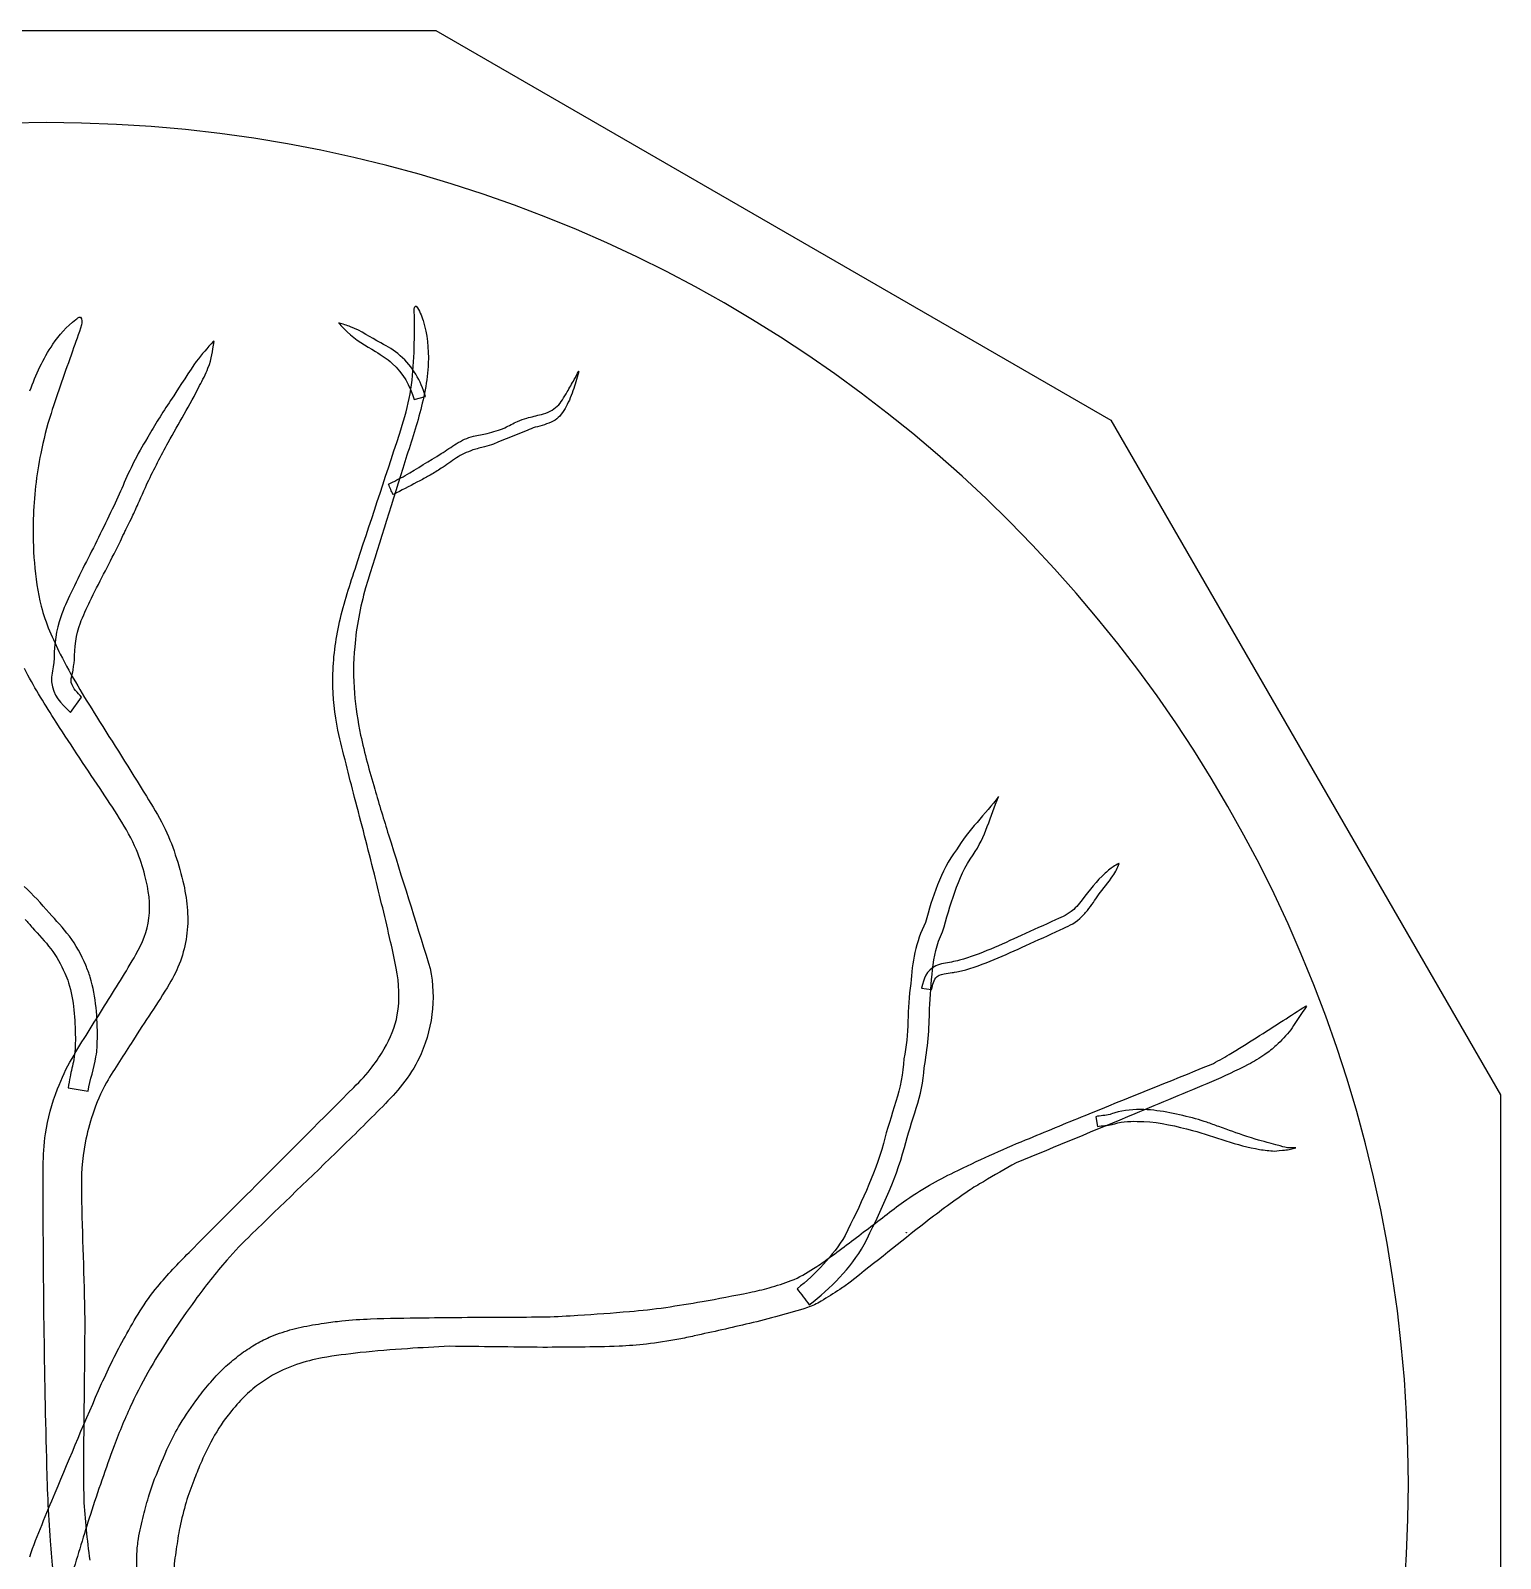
# Model space of a CAD drawing. Extents: x 5.1 to 86.3, y 5.1 to 86.3.
# Drawn here: x 45.26 to 86.27, y 43.63 to 86.27 of the extents above; entities that cross this region are included whole.
import ezdxf

# ---------------------------------------------------------------- set-up
doc = ezdxf.new("R2010")
doc.units = 0
doc.layers.add('View004', color=7, linetype='CONTINUOUS')

msp = doc.modelspace()

# ---------------------------------------------------------------- linework, layer by layer
at = {"layer": 'View004', "color": 7}
for p, q in [((34.831293, 86.270189), (56.571293, 86.270189)), ((56.571293, 86.270189), (75.399291, 75.39919)), ((75.399291, 75.39919), (86.270293, 56.571188)), ((86.270293, 56.571188), (86.270293, 34.830789))]:
    msp.add_line(p, q, dxfattribs=at)
at = {"layer": 'View004', "color": 1}
for p, q in [((56.025087, 78.575686), (56.025126, 78.575687)), ((46.655752, 78.274359), (46.655752, 78.274359)), ((53.865015, 78.111188), (53.860303, 78.103611)), ((53.860303, 78.103611), (53.860303, 78.103611)), ((50.382198, 77.593452), (50.36848, 77.599912)), ((50.36848, 77.599912), (50.36848, 77.599912)), ((60.54505, 76.721703), (60.545048, 76.721702)), ((55.965559, 75.974937), (56.277614, 76.057277)), ((56.277614, 76.057277), (56.277587, 76.057275)), ((46.374988, 67.242467), (46.68541, 67.666119)), ((46.68541, 67.666119), (46.685419, 67.666119)), ((75.63072, 63.022213), (75.62388, 63.027989)), ((75.62388, 63.027989), (75.62388, 63.027989)), ((70.12231, 59.543021), (70.400207, 59.509756)), ((70.400207, 59.509756), (70.400213, 59.509748)), ((80.839422, 59.044282), (80.852781, 59.047246)), ((80.852781, 59.047246), (80.858718, 59.045766)), ((46.30988, 56.765171), (46.87278, 56.668133)), ((46.87278, 56.668133), (46.872772, 56.668133)), ((74.978366, 55.95783), (75.025949, 55.684398)), ((75.025949, 55.684398), (75.025943, 55.684399)), ((80.558009, 55.084549), (80.557226, 55.092187)), ((80.557226, 55.092187), (80.557226, 55.092187)), ((69.69325, 52.725298), (69.69325, 52.725298)), ((66.986888, 50.705978), (66.986888, 50.705978))]:
    msp.add_line(p, q, dxfattribs=at)
at = {"layer": 'View004', "color": 3}
for points in [[(45.701294, 83.701239), (24.714475, 83.701239), (7.701296, 66.68806), (7.701295, 45.701241)], [(83.701293, 45.701241), (83.701292, 66.68806), (66.688113, 83.701239), (45.701294, 83.701239)], [(7.701295, 45.701241), (7.701295, 24.714421), (24.714474, 7.701243), (45.701294, 7.701243)], [(45.701294, 7.701243), (66.688114, 7.701243), (83.701293, 24.714421), (83.701293, 45.701241)]]:
    msp.add_open_spline(points, degree=3, dxfattribs=at)
at = {"layer": 'View004', "color": 1}
for points in [[(55.967197, 78.510374), (55.971073, 78.540114), (55.985073, 78.587218), (56.025087, 78.575686)], [(55.972669, 78.055791), (55.972568, 78.207338), (55.969781, 78.358855), (55.967197, 78.510374)], [(56.025126, 78.575687), (56.120801, 78.460406), (56.162713, 78.313121), (56.212104, 78.174462)], [(45.88334, 77.513409), (46.061446, 77.77361), (46.273299, 78.013343), (46.525833, 78.203592)], [(46.685057, 78.053329), (46.608009, 77.806922), (46.515548, 77.565341), (46.431892, 77.321027)], [(46.525833, 78.203592), (46.56473, 78.230782), (46.601828, 78.287624), (46.655752, 78.274359)], [(46.655752, 78.274359), (46.711308, 78.2181), (46.698502, 78.125049), (46.685057, 78.053329)], [(53.860303, 78.103611), (53.940173, 78.021721), (54.015404, 77.935032), (54.099916, 77.857941)], [(54.19108, 78.003099), (54.084741, 78.045561), (53.973705, 78.075159), (53.865015, 78.111188)], [(55.825488, 76.005661), (55.961944, 76.679728), (55.970593, 77.370609), (55.972669, 78.055791)], [(56.212104, 78.174462), (56.333856, 77.793418), (56.373683, 77.389732), (56.357846, 76.991082)], [(54.099916, 77.857941), (54.335821, 77.642749), (54.608705, 77.47485), (54.883336, 77.314897)], [(55.031719, 77.55733), (54.750713, 77.704958), (54.487235, 77.884843), (54.19108, 78.003099)], [(45.245564, 76.214352), (45.410702, 76.668305), (45.612819, 77.111864), (45.88334, 77.513409)], [(46.431892, 77.321027), (46.227987, 76.743178), (46.025019, 76.164914), (45.833174, 75.582938)], [(50.36848, 77.599912), (50.18766, 77.400052), (50.04878, 77.255321), (49.885631, 77.032747)], [(50.211573, 76.84658), (50.328619, 77.146689), (50.336194, 77.292154), (50.382198, 77.593452)], [(54.883336, 77.314897), (55.068176, 77.195832), (55.190461, 77.127936), (55.35401, 76.979259)], [(55.576811, 77.196736), (55.381595, 77.366536), (55.252178, 77.428586), (55.031719, 77.55733)], [(56.277587, 76.057275), (56.151121, 76.497387), (55.924697, 76.894144), (55.576811, 77.196736)], [(49.885631, 77.032747), (49.726536, 76.815706), (49.394666, 76.29167), (49.257175, 76.079517)], [(49.979963, 76.360353), (50.061126, 76.520482), (50.146341, 76.679326), (50.211573, 76.84658)], [(55.35401, 76.979259), (55.652301, 76.70809), (55.852649, 76.359818), (55.965559, 75.974937)], [(56.357846, 76.991082), (56.341301, 76.487906), (56.231094, 75.993286), (56.098167, 75.509482)], [(60.431157, 76.53356), (60.472584, 76.610623), (60.514011, 76.687687), (60.555439, 76.76475)], [(60.555439, 76.76475), (60.551943, 76.750401), (60.548523, 76.736052), (60.54505, 76.721703)], [(49.102261, 74.77564), (49.396976, 75.302509), (49.706892, 75.821596), (49.979963, 76.360353)], [(60.233617, 76.183485), (60.300732, 76.299451), (60.366564, 76.416173), (60.431157, 76.53356)], [(60.475478, 76.468539), (60.448726, 76.384194), (60.421905, 76.299868), (60.395126, 76.215531)], [(60.545048, 76.721702), (60.524254, 76.636657), (60.501097, 76.55226), (60.475478, 76.468539)], [(49.257175, 76.079517), (49.14288, 75.903158), (49.025359, 75.728872), (48.91326, 75.551109)], [(55.553344, 75.008593), (55.662583, 75.335487), (55.764375, 75.665907), (55.825488, 76.005661)], [(59.95798, 75.788059), (60.011446, 75.840332), (60.059629, 75.898365), (60.100858, 75.960764)], [(60.100858, 75.960764), (60.147924, 76.033261), (60.19032, 76.108697), (60.233617, 76.183485)], [(60.294189, 75.955765), (60.254608, 75.877588), (60.215022, 75.799411), (60.175439, 75.721234)], [(60.395126, 76.215531), (60.363099, 76.128312), (60.329454, 76.041723), (60.294189, 75.955765)], [(45.833174, 75.582938), (45.712622, 75.217394), (45.620848, 74.842735), (45.545437, 74.465452)], [(48.91326, 75.551109), (48.809176, 75.386057), (48.710219, 75.217828), (48.608699, 75.051187)], [(56.098167, 75.509482), (55.959624, 75.020502), (55.80067, 74.537649), (55.650339, 74.052231)], [(59.10591, 75.454747), (59.24177, 75.490984), (59.378592, 75.523436), (59.514892, 75.557953)], [(59.514892, 75.557953), (59.5981, 75.581946), (59.682471, 75.603401), (59.759146, 75.644902)], [(59.759146, 75.644902), (59.83206, 75.682234), (59.899374, 75.730749), (59.95798, 75.788059)], [(60.02997, 75.510452), (59.97335, 75.45672), (59.913635, 75.404875), (59.844423, 75.367952)], [(60.175439, 75.721234), (60.128653, 75.649824), (60.083468, 75.577148), (60.02997, 75.510452)], [(48.608699, 75.051187), (48.380721, 74.665479), (48.341752, 74.614485), (48.147678, 74.233164)], [(58.005282, 75.028032), (58.089037, 75.045991), (58.171276, 75.0699), (58.253173, 75.094828)], [(59.114111, 75.108187), (58.803381, 74.98251), (58.492652, 74.856833), (58.181923, 74.731156)], [(58.253173, 75.094828), (58.333256, 75.123343), (58.415563, 75.146485), (58.492157, 75.183891)], [(58.492157, 75.183891), (58.611452, 75.242685), (58.729114, 75.304704), (58.848407, 75.3635)], [(58.848407, 75.3635), (58.93349, 75.395952), (59.018752, 75.428351), (59.10591, 75.454747)], [(59.344422, 75.198788), (59.265331, 75.174764), (59.189925, 75.140739), (59.114111, 75.108187)], [(59.598017, 75.265531), (59.514969, 75.237867), (59.429731, 75.218008), (59.344422, 75.198788)], [(59.844423, 75.367952), (59.762288, 75.333813), (59.680152, 75.299674), (59.598017, 75.265531)], [(48.528588, 73.654471), (48.705921, 74.035055), (48.90704, 74.404111), (49.102261, 74.77564)], [(54.314976, 71.240009), (54.725063, 72.497091), (55.147553, 73.750106), (55.553344, 75.008593)], [(56.722783, 74.462485), (56.861819, 74.555011), (57.000856, 74.647537), (57.139892, 74.740062)], [(57.139892, 74.740062), (57.21609, 74.782615), (57.292288, 74.825167), (57.368485, 74.867719)], [(57.368485, 74.867719), (57.451151, 74.895869), (57.53427, 74.922606), (57.617861, 74.947875)], [(57.92985, 74.655528), (57.820908, 74.626306), (57.711961, 74.597092), (57.603017, 74.567874)], [(57.617861, 74.947875), (57.746591, 74.976542), (57.875744, 75.003272), (58.005282, 75.028032)], [(58.181923, 74.731156), (58.098545, 74.703788), (58.014535, 74.678534), (57.92985, 74.655528)], [(45.545437, 74.465452), (45.426152, 73.863272), (45.356389, 73.251214), (45.338299, 72.637558)], [(48.147678, 74.233164), (47.928503, 73.802524), (47.754208, 73.351082), (47.542626, 72.916818)], [(55.713408, 73.847953), (56.049866, 74.052797), (56.386324, 74.257641), (56.722783, 74.462485)], [(57.142861, 74.345217), (57.002835, 74.247744), (56.862809, 74.15027), (56.722783, 74.052796)], [(57.356611, 74.463967), (57.283689, 74.427442), (57.211307, 74.389731), (57.142861, 74.345217)], [(57.603017, 74.567874), (57.520881, 74.533241), (57.438746, 74.4986), (57.356611, 74.463967)], [(55.650339, 74.052231), (55.298929, 72.940823), (54.948475, 71.829064), (54.61137, 70.713222)], [(55.247314, 73.608969), (55.402679, 73.688631), (55.558043, 73.768292), (55.713408, 73.847953)], [(56.414128, 73.863852), (56.317797, 73.808532), (56.218711, 73.758168), (56.12087, 73.70559)], [(56.722783, 74.052796), (56.621589, 73.987102), (56.51919, 73.923203), (56.414128, 73.863852)], [(48.242981, 73.013653), (48.297975, 73.134804), (48.470499, 73.529807), (48.528588, 73.654471)], [(55.373485, 73.321), (55.331427, 73.41699), (55.289371, 73.512979), (55.247314, 73.608969)], [(55.471084, 73.364784), (55.438852, 73.349652), (55.408855, 73.328236), (55.373485, 73.321)], [(56.12087, 73.70559), (55.904885, 73.590826), (55.688665, 73.476499), (55.471084, 73.364784)], [(48.076923, 72.655122), (48.132274, 72.774632), (48.18854, 72.893724), (48.242981, 73.013653)], [(45.338299, 72.637558), (45.325584, 72.229862), (45.334195, 71.821501), (45.368912, 71.415009)], [(47.542626, 72.916818), (47.414451, 72.651685), (47.289203, 72.385129), (47.158921, 72.121025)], [(47.686761, 71.853045), (47.947505, 72.399267), (47.817304, 72.13198), (48.076923, 72.655122)], [(47.158921, 72.121025), (46.905496, 71.607294), (46.631377, 71.103789), (46.393353, 70.582438)], [(46.920744, 70.337267), (47.162219, 70.849472), (47.436295, 71.345383), (47.686761, 71.853045)], [(45.368912, 71.415009), (45.400642, 71.006744), (45.461435, 70.599976), (45.560511, 70.202483)], [(53.861235, 69.668134), (53.974237, 70.202319), (54.146764, 70.721298), (54.314976, 71.240009)], [(46.393353, 70.582438), (46.284858, 70.346114), (46.188018, 70.151011), (46.103364, 69.905087)], [(54.61137, 70.713222), (54.452184, 70.178441), (54.354147, 69.626259), (54.305397, 69.070755)], [(45.560511, 70.202483), (45.680322, 69.735573), (45.879106, 69.294051), (46.093211, 68.863823)], [(46.651477, 69.739129), (46.717642, 69.916251), (46.842076, 70.170289), (46.920744, 70.337267)], [(46.103364, 69.905087), (45.975954, 69.534944), (45.926323, 69.15214), (45.92213, 68.762033)], [(46.486399, 68.695068), (46.495611, 69.051023), (46.525957, 69.403137), (46.651477, 69.739129)], [(53.694633, 68.12594), (53.693645, 68.644158), (53.7563, 69.161138), (53.861235, 69.668134)], [(45.92213, 68.762033), (45.915746, 68.699994), (45.911657, 68.637661), (45.902864, 68.57591)], [(46.093211, 68.863823), (46.392953, 68.264227), (46.747609, 67.694451), (47.102196, 67.126285)], [(46.425295, 68.309082), (46.466411, 68.507879), (46.456797, 68.469839), (46.486399, 68.695068)], [(54.305397, 69.070755), (54.26574, 68.640116), (54.261324, 68.206165), (54.299089, 67.775233)], [(45.914262, 67.067333), (45.627396, 67.523786), (45.338293, 67.980347), (45.09731, 68.463227)], [(45.902864, 68.57591), (45.879342, 68.410506), (45.832769, 68.269868), (45.85129, 68.097705)], [(46.397989, 68.071087), (46.376731, 68.134996), (46.412771, 68.248506), (46.425295, 68.309082)], [(45.85129, 68.097705), (45.8936, 67.704404), (46.100519, 67.501011), (46.374988, 67.242467)], [(46.685419, 67.666119), (46.570034, 67.798271), (46.454885, 67.900017), (46.397989, 68.071087)], [(53.838757, 66.74105), (53.743838, 67.196108), (53.688395, 67.66062), (53.694633, 68.12594)], [(54.299089, 67.775233), (54.330598, 67.383233), (54.392712, 66.993989), (54.471681, 66.608906)], [(47.201493, 65.11614), (46.769784, 65.764781), (46.333744, 66.410676), (45.914262, 67.067333)], [(47.102196, 67.126285), (47.566806, 66.386759), (48.034734, 65.649274), (48.49356, 64.906143)], [(54.30321, 64.86782), (54.145092, 65.491386), (53.981375, 66.113708), (53.838757, 66.74105)], [(54.471681, 66.608906), (54.578457, 66.100917), (54.717167, 65.60034), (54.86368, 65.102578)], [(48.214715, 63.401622), (47.956066, 64.016324), (47.567511, 64.562637), (47.201493, 65.11614)], [(48.49356, 64.906143), (48.65753, 64.632746), (48.832126, 64.3649), (48.971338, 64.077572)], [(54.854298, 62.725543), (54.673907, 63.440486), (54.490913, 64.15476), (54.30321, 64.86782)], [(54.86368, 65.102578), (54.989366, 64.674553), (55.116924, 64.2471), (55.250437, 63.821442)], [(72.26907, 64.889843), (71.909251, 64.409404), (71.416806, 63.950846), (71.09346, 63.409446)], [(71.556595, 63.265452), (71.904352, 63.756825), (72.032807, 64.346426), (72.26907, 64.889843)], [(48.971338, 64.077572), (49.229781, 63.555276), (49.405779, 62.995991), (49.535357, 62.428998)], [(55.250437, 63.821442), (55.618325, 62.628242), (55.995486, 61.437886), (56.367252, 60.245923)], [(48.453112, 62.688875), (48.391788, 62.93213), (48.314588, 63.171337), (48.214715, 63.401622)], [(71.09346, 63.409446), (70.652411, 62.803091), (70.424271, 62.087975), (70.226269, 61.374377)], [(70.70475, 61.113839), (70.936784, 61.849931), (71.098663, 62.625286), (71.556595, 63.265452)], [(48.564327, 61.495184), (48.615171, 61.895341), (48.559463, 62.302058), (48.453112, 62.688875)], [(55.308258, 60.839099), (55.161961, 61.469115), (55.013863, 62.098729), (54.854298, 62.725543)], [(75.465036, 62.934471), (75.313382, 62.815022), (75.297451, 62.808971), (75.156091, 62.669994)], [(75.460334, 62.679442), (75.497202, 62.733752), (75.528894, 62.791404), (75.563171, 62.847383)], [(75.62388, 63.027989), (75.570931, 62.996814), (75.517985, 62.965646), (75.465036, 62.934471)], [(75.563171, 62.847383), (75.58569, 62.90566), (75.608201, 62.963937), (75.63072, 63.022213)], [(45.785063, 61.644583), (45.565413, 61.902581), (45.336209, 62.153456), (45.083408, 62.379705)], [(49.535357, 62.428998), (49.637528, 61.958863), (49.688148, 61.470407), (49.61345, 60.992249)], [(75.156091, 62.669994), (74.922177, 62.440023), (74.730315, 62.174267), (74.529901, 61.915783)], [(75.058537, 62.148456), (75.187429, 62.328884), (75.335782, 62.495986), (75.460334, 62.679442)], [(74.529901, 61.915783), (74.474687, 61.857453), (74.42517, 61.79314), (74.364252, 61.740792)], [(74.748353, 61.708876), (74.803248, 61.784321), (74.859252, 61.858976), (74.913046, 61.935213)], [(74.913046, 61.935213), (74.962659, 62.005521), (75.008517, 62.078437), (75.058537, 62.148456)], [(45.113656, 61.459673), (45.181015, 61.384608), (45.246229, 61.30763), (45.312516, 61.231611)], [(46.344652, 60.998151), (46.173713, 61.224783), (45.971127, 61.430487), (45.785063, 61.644583)], [(48.202288, 60.484603), (48.377411, 60.797844), (48.525466, 61.135109), (48.564327, 61.495184)], [(73.858051, 61.452829), (73.54123, 61.304956), (73.223356, 61.159539), (72.904103, 61.016967)], [(74.364252, 61.740792), (74.177361, 61.580191), (74.087792, 61.560058), (73.858051, 61.452829)], [(73.988499, 61.172985), (74.228771, 61.284731), (74.336231, 61.315112), (74.54024, 61.489236)], [(74.54024, 61.489236), (74.616955, 61.554718), (74.678982, 61.635663), (74.748353, 61.708876)], [(45.312516, 61.231611), (45.483139, 61.037418), (45.670667, 60.850018), (45.827947, 60.64459)], [(46.805131, 60.185088), (46.676642, 60.469585), (46.533238, 60.748121), (46.344652, 60.998151)], [(49.61345, 60.992249), (49.548113, 60.520448), (49.381098, 60.063705), (49.130122, 59.659101)], [(70.226269, 61.374377), (69.967672, 60.841045), (69.849798, 60.260885), (69.821221, 59.67188)], [(70.338741, 58.963932), (70.420215, 59.686569), (70.368313, 60.445683), (70.70475, 61.113839)], [(72.904103, 61.016967), (72.339876, 60.757447), (71.773654, 60.492521), (71.174805, 60.321846)], [(73.032777, 60.7363), (73.351802, 60.880925), (73.670892, 61.025269), (73.988499, 61.172985)], [(45.827947, 60.64459), (45.987647, 60.436), (46.106175, 60.200777), (46.21773, 59.964166)], [(55.46334, 60.106024), (55.418341, 60.351696), (55.361222, 60.595044), (55.308258, 60.839099)], [(71.237978, 60.027666), (71.862146, 60.191302), (72.447986, 60.46906), (73.032777, 60.7363)], [(46.927849, 59.849206), (46.892882, 59.963161), (46.846037, 60.073127), (46.805131, 60.185088)], [(47.329449, 59.049181), (47.628425, 59.522658), (47.923299, 59.999026), (48.202288, 60.484603)], [(56.367252, 60.245923), (56.484529, 59.831636), (56.514167, 59.395639), (56.479391, 58.967474)], [(70.515208, 60.166621), (70.248186, 60.030259), (70.183066, 59.816519), (70.12231, 59.543021)], [(70.956135, 60.272423), (70.821037, 60.245435), (70.64082, 60.230767), (70.515208, 60.166621)], [(71.174805, 60.321846), (71.101913, 60.305377), (71.029416, 60.287061), (70.956135, 60.272423)], [(46.21773, 59.964166), (46.252683, 59.874419), (46.293069, 59.786599), (46.322595, 59.694922)], [(47.128752, 58.143386), (47.125864, 58.7168), (47.097303, 59.297042), (46.927849, 59.849206)], [(55.491308, 58.796211), (55.572325, 59.228948), (55.549555, 59.675894), (55.46334, 60.106024)], [(70.400213, 59.509748), (70.439026, 59.647581), (70.448959, 59.768586), (70.557483, 59.871804)], [(70.557483, 59.871804), (70.615805, 59.927277), (70.739788, 59.941223), (70.810392, 59.952525)], [(70.810392, 59.952525), (71.200029, 60.014883), (70.792624, 59.936702), (71.237978, 60.027666)], [(46.322595, 59.694922), (46.482159, 59.199492), (46.495437, 58.676432), (46.514795, 58.161428)], [(49.130122, 59.659101), (48.810536, 59.119284), (48.451841, 58.604109), (48.113709, 58.075989)], [(69.821221, 59.67188), (69.703962, 58.975996), (69.78842, 58.262761), (69.623693, 57.573999)], [(46.420196, 57.580595), (46.709931, 58.078233), (47.023675, 58.561355), (47.329449, 59.049181)], [(56.479391, 58.967474), (56.438663, 58.535173), (56.332415, 58.107806), (56.157282, 57.710269)], [(70.194545, 57.324403), (70.287388, 57.866545), (70.342764, 58.413294), (70.338741, 58.963932)], [(80.209324, 58.642956), (80.419531, 58.776423), (80.628355, 58.91233), (80.839422, 59.044282)], [(80.858718, 59.045766), (80.821645, 58.981926), (80.767644, 58.907629), (80.724606, 58.839824)], [(55.131666, 57.854253), (55.300232, 58.14632), (55.43793, 58.461279), (55.491308, 58.796211)], [(78.702206, 57.693671), (79.212795, 57.996878), (79.708438, 58.324197), (80.209324, 58.642956)], [(80.724606, 58.839824), (80.624186, 58.687893), (80.524055, 58.535772), (80.423797, 58.383735)], [(46.514795, 58.161428), (46.512287, 57.955814), (46.504884, 57.754558), (46.468503, 57.551577)], [(47.086785, 57.62685), (47.124359, 57.859324), (47.117945, 57.894779), (47.128752, 58.143386)], [(48.113709, 58.075989), (47.864172, 57.691048), (47.615898, 57.305026), (47.381152, 56.910892)], [(80.423797, 58.383735), (80.297407, 58.229701), (80.161347, 58.083479), (80.016439, 57.946767)], [(46.014064, 56.730252), (46.131066, 57.021946), (46.258209, 57.310708), (46.420196, 57.580595)], [(46.872772, 56.668133), (46.91781, 56.993602), (47.034439, 57.302957), (47.086785, 57.62685)], [(54.796752, 57.350415), (54.916413, 57.513841), (55.033247, 57.680466), (55.131666, 57.854253)], [(56.157282, 57.710269), (56.038039, 57.437309), (55.883037, 57.181026), (55.702407, 56.944398)], [(69.623693, 57.573999), (69.605886, 56.750376), (69.24356, 56.000526), (69.059689, 55.210145)], [(78.19575, 57.414438), (78.37158, 57.494258), (78.535795, 57.596366), (78.702206, 57.693671)], [(79.693331, 57.689792), (79.546302, 57.587339), (79.393873, 57.492436), (79.233682, 57.411868)], [(80.016439, 57.946767), (79.912132, 57.856947), (79.809111, 57.764897), (79.693331, 57.689792)], [(46.468503, 57.551577), (46.439463, 57.389587), (46.396311, 57.230412), (46.364432, 57.068959)], [(54.282579, 56.775989), (54.462379, 56.960193), (54.647435, 57.139759), (54.796752, 57.350415)], [(69.644545, 55.093585), (69.814503, 55.842194), (70.165228, 56.546817), (70.194545, 57.324403)], [(74.685408, 55.994132), (75.855108, 56.468591), (77.025482, 56.941383), (78.19575, 57.414438)], [(79.233682, 57.411868), (78.898417, 57.239646), (78.556349, 57.08085), (78.209382, 56.933654)], [(45.675949, 55.477284), (45.743392, 55.905341), (45.858872, 56.325763), (46.014064, 56.730252)], [(46.364432, 57.068959), (46.344505, 56.968024), (46.328066, 56.866433), (46.30988, 56.765171)], [(47.381152, 56.910892), (47.224037, 56.630592), (47.098908, 56.333298), (46.998534, 56.028256)], [(51.660718, 54.149258), (52.536565, 55.022942), (53.40814, 55.900897), (54.282579, 56.775989)], [(55.702407, 56.944398), (55.541443, 56.722405), (55.352822, 56.519791), (55.163273, 56.322499)], [(78.209382, 56.933654), (77.497495, 56.630134), (76.784057, 56.330251), (76.068447, 56.035609)], [(55.163273, 56.322499), (54.751811, 55.911175), (54.343981, 55.496169), (53.924144, 55.093324)], [(46.998534, 56.028256), (46.911795, 55.765694), (46.840227, 55.497793), (46.785909, 55.226629)], [(76.068447, 56.035609), (74.964713, 55.579161), (73.860901, 55.122905), (72.757, 54.66686)], [(73.02465, 55.310212), (73.578353, 55.537898), (74.13084, 55.76856), (74.685408, 55.994132)], [(75.378301, 56.022209), (75.247766, 55.987728), (75.109602, 55.989096), (74.978366, 55.95783)], [(75.50823, 56.065848), (75.500273, 56.063112), (75.397311, 56.027233), (75.378301, 56.022209)], [(76.323137, 56.156408), (76.048571, 56.158004), (75.772524, 56.149264), (75.50823, 56.065848)], [(77.765551, 55.898533), (77.292751, 56.022217), (76.813654, 56.137283), (76.323137, 56.156408)], [(78.078917, 55.801824), (77.975243, 55.836487), (77.870006, 55.866294), (77.765551, 55.898533)], [(45.61524, 54.572579), (45.61904, 54.874912), (45.631003, 55.177902), (45.675949, 55.477284)], [(75.025943, 55.684399), (75.160745, 55.710573), (75.300247, 55.70745), (75.434123, 55.738838)], [(75.434123, 55.738838), (75.459727, 55.744842), (75.57282, 55.778396), (75.597231, 55.785563)], [(75.597231, 55.785563), (75.832682, 55.842775), (76.078923, 55.828107), (76.319322, 55.823988)], [(76.319322, 55.823988), (76.782726, 55.801082), (77.234153, 55.691465), (77.681324, 55.575379)], [(77.681324, 55.575379), (78.30253, 55.397449), (78.912702, 55.152992), (79.551919, 55.043773)], [(78.41265, 55.682161), (78.301441, 55.722144), (78.190997, 55.764348), (78.078917, 55.801824)], [(79.192466, 55.408804), (78.900384, 55.503714), (78.698846, 55.579255), (78.41265, 55.682161)], [(46.785909, 55.226629), (46.695428, 54.763958), (46.67395, 54.291044), (46.680525, 53.820572)], [(53.924144, 55.093324), (53.094238, 54.284876), (52.258181, 53.482752), (51.42838, 52.674205)], [(69.059689, 55.210145), (68.806925, 54.311862), (68.395799, 53.475063), (67.988537, 52.639984)], [(68.51816, 52.385844), (68.955674, 53.2616), (69.379016, 54.147366), (69.644545, 55.093585)], [(72.020344, 54.876247), (72.352341, 55.027239), (72.687173, 55.171904), (73.02465, 55.310212)], [(80.001421, 55.175324), (79.610459, 55.279588), (79.58933, 55.279847), (79.192466, 55.408804)], [(79.551919, 55.043773), (79.689398, 55.020281), (79.829016, 55.011739), (79.967564, 54.995726)], [(79.967564, 54.995726), (80.393906, 55.042633), (80.197536, 55.010204), (80.558009, 55.084549)], [(80.557226, 55.092187), (80.206281, 55.09279), (80.392437, 55.071955), (80.001421, 55.175324)], [(71.030108, 54.408624), (71.35859, 54.56783), (71.688476, 54.724222), (72.020344, 54.876247)], [(72.757, 54.66686), (72.452651, 54.494473), (72.149162, 54.320592), (71.847441, 54.143638)], [(45.635578, 50.393599), (45.624847, 51.786569), (45.61214, 53.179551), (45.61524, 54.572579)], [(70.344037, 54.047455), (70.566174, 54.179873), (70.798131, 54.294678), (71.030108, 54.408624)], [(46.680525, 53.820572), (46.698218, 52.647454), (46.762973, 51.475515), (46.77385, 50.302239)], [(49.683465, 52.165627), (50.337061, 52.832282), (51.001206, 53.488475), (51.660718, 54.149258)], [(69.616139, 53.585598), (69.853289, 53.74793), (70.096654, 53.901221), (70.344037, 54.047455)], [(71.428715, 53.884137), (71.230772, 53.748709), (71.03653, 53.607913), (70.840886, 53.469198)], [(71.847441, 54.143638), (71.704772, 54.062219), (71.563855, 53.97765), (71.428715, 53.884137)], [(68.572465, 52.791249), (68.920488, 53.055852), (69.267467, 53.32189), (69.616139, 53.585598)], [(70.840886, 53.469198), (70.635347, 53.316531), (70.429377, 53.164431), (70.228162, 53.006066)], [(70.228162, 53.006066), (69.526759, 52.452143), (68.828447, 51.894313), (68.128399, 51.338678)], [(51.42838, 52.674205), (51.190743, 52.440598), (50.950269, 52.208909), (50.736655, 51.952586)], [(67.988537, 52.639984), (67.640532, 52.071397), (67.171983, 51.568063), (66.649596, 51.154899)], [(67.481844, 51.973053), (67.850503, 52.238894), (68.210504, 52.516429), (68.572465, 52.791249)], [(69.69325, 52.725298), (69.687626, 52.687488), (69.715442, 52.741676), (69.69325, 52.725298)], [(48.805618, 51.21249), (49.07716, 51.548906), (49.384005, 51.854454), (49.683465, 52.165627)], [(66.986888, 50.705978), (67.582206, 51.173296), (68.140997, 51.724543), (68.51816, 52.385844)], [(50.736655, 51.952586), (50.423424, 51.595095), (50.132902, 51.218437), (49.852, 50.835214)], [(66.482779, 51.384762), (66.706255, 51.465273), (66.907843, 51.593295), (67.108954, 51.717403)], [(67.108954, 51.717403), (67.234296, 51.801113), (67.361472, 51.882184), (67.481844, 51.973053)], [(47.899251, 49.815681), (48.169501, 50.300643), (48.449441, 50.784435), (48.805618, 51.21249)], [(65.322593, 51.049634), (65.506867, 51.090111), (65.691229, 51.1307), (65.872329, 51.183968)], [(65.872329, 51.183968), (66.079188, 51.240056), (66.284009, 51.304288), (66.482779, 51.384762)], [(68.128399, 51.338678), (68.037599, 51.265702), (67.93842, 51.20393), (67.841929, 51.138847)], [(49.852, 50.835214), (49.62664, 50.529537), (49.412046, 50.216021), (49.200788, 49.900487)], [(62.981791, 50.636061), (63.321939, 50.686889), (63.661993, 50.738638), (64.000599, 50.799016)], [(64.000599, 50.799016), (64.441894, 50.879151), (64.882531, 50.963011), (65.322593, 51.049634)], [(66.649596, 51.154899), (66.762027, 51.005259), (66.874456, 50.855617), (66.986888, 50.705978)], [(67.316889, 50.807681), (67.197941, 50.735298), (67.073543, 50.669711), (66.93924, 50.630899)], [(67.841929, 51.138847), (67.668382, 51.026195), (67.494658, 50.913597), (67.316889, 50.807681)], [(45.713085, 46.433734), (45.675556, 47.753434), (45.657187, 49.073573), (45.635578, 50.393599)], [(54.750778, 50.314347), (55.242308, 50.33638), (55.73443, 50.338379), (56.226325, 50.345865)], [(56.226325, 50.345865), (56.634297, 50.351793), (57.042277, 50.356733), (57.450296, 50.357667)], [(57.450296, 50.357667), (58.183409, 50.361847), (58.916559, 50.364887), (59.649647, 50.370238)], [(59.649647, 50.370238), (59.944942, 50.382436), (60.2401, 50.397324), (60.535089, 50.415488)], [(60.535089, 50.415488), (61.014438, 50.445181), (61.49333, 50.481912), (61.971902, 50.522112)], [(61.971902, 50.522112), (62.309266, 50.55309), (62.64684, 50.584333), (62.981791, 50.636061)], [(66.144312, 50.396267), (65.870083, 50.322722), (65.595413, 50.250709), (65.318497, 50.187878)], [(66.93924, 50.630899), (66.676316, 50.54594), (66.410443, 50.470403), (66.144312, 50.396267)], [(46.77385, 50.302239), (46.773582, 49.376914), (46.758065, 48.451652), (46.749333, 47.526375)], [(49.200788, 49.900487), (48.786619, 49.2753), (48.406213, 48.626333), (48.086135, 47.947716)], [(51.921253, 49.800123), (52.109286, 49.881533), (52.303912, 49.94682), (52.500179, 50.005348)], [(52.500179, 50.005348), (52.602137, 50.036622), (52.707243, 50.056519), (52.810858, 50.08154)], [(52.810858, 50.08154), (53.02417, 50.127201), (53.239263, 50.163615), (53.454738, 50.197399)], [(53.454738, 50.197399), (53.617265, 50.22393), (53.781349, 50.239609), (53.944743, 50.25981)], [(53.944743, 50.25981), (54.212461, 50.29005), (54.481585, 50.305303), (54.750778, 50.314347)], [(65.318497, 50.187878), (64.807018, 50.066567), (64.294283, 49.950652), (63.780715, 49.838527)], [(47.245271, 48.50641), (47.447068, 48.950632), (47.657266, 49.391701), (47.899251, 49.815681)], [(51.110624, 49.318231), (51.238891, 49.4166), (51.374933, 49.50444), (51.511873, 49.590114)], [(51.511873, 49.590114), (51.643672, 49.668838), (51.780594, 49.738643), (51.921253, 49.800123)], [(55.777125, 49.482308), (55.337987, 49.452699), (54.899242, 49.41666), (54.461403, 49.371706)], [(56.951376, 49.548717), (56.559868, 49.528205), (56.168072, 49.512222), (55.777125, 49.482308)], [(59.558247, 49.519191), (58.689291, 49.529033), (57.820333, 49.538875), (56.951376, 49.548717)], [(60.597018, 49.526031), (60.250792, 49.520863), (59.9045, 49.521243), (59.558247, 49.519191)], [(61.682193, 49.551879), (61.320779, 49.532788), (60.958784, 49.53278), (60.597018, 49.526031)], [(62.447279, 49.608316), (62.192858, 49.582089), (61.937712, 49.563241), (61.682193, 49.551879)], [(63.347052, 49.744485), (63.047553, 49.696453), (62.748398, 49.645164), (62.447279, 49.608316)], [(63.780715, 49.838527), (63.636059, 49.807716), (63.492226, 49.772589), (63.347052, 49.744485)], [(50.711604, 48.992771), (50.839422, 49.107499), (50.972935, 49.215596), (51.110624, 49.318231)], [(52.686767, 49.041062), (52.559734, 48.995037), (52.433406, 48.946627), (52.308587, 48.895077)], [(53.400093, 49.226648), (53.158644, 49.180432), (52.9203, 49.117847), (52.686767, 49.041062)], [(54.461403, 49.371706), (54.106752, 49.330263), (53.751411, 49.291631), (53.400093, 49.226648)], [(50.289502, 48.551236), (50.42551, 48.702764), (50.56246, 48.853963), (50.711604, 48.992771)], [(52.014584, 48.739896), (51.86101, 48.650807), (51.713617, 48.551373), (51.570918, 48.445811)], [(52.308587, 48.895077), (52.208591, 48.847121), (52.110265, 48.796006), (52.014584, 48.739896)], [(45.949859, 45.462597), (46.376519, 46.479362), (46.796556, 47.499099), (47.245271, 48.50641)], [(49.934441, 48.114665), (50.044256, 48.266887), (50.167942, 48.408403), (50.289502, 48.551236)], [(51.570918, 48.445811), (51.428482, 48.340223), (51.303209, 48.214113), (51.177784, 48.089409)], [(48.086135, 47.947716), (47.904999, 47.562541), (47.744057, 47.168347), (47.59378, 46.770221)], [(49.436163, 47.372833), (49.588655, 47.628935), (49.759739, 47.87337), (49.934441, 48.114665)], [(51.177784, 48.089409), (51.033943, 47.943069), (50.901235, 47.786125), (50.773612, 47.625586)], [(46.749333, 47.526375), (46.742341, 46.781321), (46.72692, 46.035969), (46.748421, 45.291037)], [(49.120438, 46.782874), (49.214833, 46.985118), (49.319252, 47.182664), (49.436163, 47.372833)], [(50.773612, 47.625586), (50.590923, 47.390114), (50.425625, 47.140129), (50.293955, 46.872391)], [(47.59378, 46.770221), (47.35652, 46.137958), (47.143417, 45.496908), (46.931903, 44.855655)], [(48.725158, 45.847065), (48.849009, 46.162265), (48.983119, 46.473362), (49.120438, 46.782874)], [(50.293955, 46.872391), (50.189388, 46.675664), (50.09397, 46.474286), (50.004643, 46.27022)], [(45.817148, 44.122869), (45.760498, 44.892005), (45.732001, 45.662842), (45.713085, 46.433734)], [(50.004643, 46.27022), (49.935392, 46.117501), (49.876959, 45.960173), (49.81387, 45.804867)], [(48.573066, 45.40794), (48.619054, 45.55585), (48.672292, 45.701484), (48.725158, 45.847065)], [(49.81387, 45.804867), (49.740659, 45.604569), (49.658412, 45.407103), (49.603691, 45.200596)], [(45.240731, 43.677613), (45.448816, 44.283487), (45.706947, 44.870281), (45.949859, 45.462597)], [(46.748421, 45.291037), (46.771874, 44.717915), (46.840203, 44.147791), (46.915532, 43.579536)], [(48.415248, 44.824562), (48.466465, 45.019378), (48.515434, 45.214918), (48.573066, 45.40794)], [(49.603691, 45.200596), (49.536803, 44.967305), (49.47457, 44.732473), (49.424394, 44.494981)], [(46.931903, 44.855655), (46.74928, 44.2905), (46.579323, 43.721338), (46.409712, 43.15218)], [(48.274022, 44.178931), (48.310137, 44.396339), (48.358396, 44.611641), (48.415248, 44.824562)], [(49.424394, 44.494981), (49.383848, 44.292358), (49.357658, 44.087277), (49.326182, 43.883129)], [(46.045362, 42.305726), (45.928285, 42.905438), (45.85758, 43.513409), (45.817148, 44.122869)], [(48.23115, 43.764552), (48.23685, 43.903412), (48.251967, 44.041736), (48.274022, 44.178931)], [(48.231797, 43.193839), (48.226553, 43.384026), (48.220215, 43.574435), (48.23115, 43.764552)], [(49.326182, 43.883129), (49.294984, 43.668639), (49.25595, 43.453427), (49.264721, 43.235733)]]:
    msp.add_open_spline(points, degree=3, dxfattribs=at)

doc.saveas('drawing.dxf')
